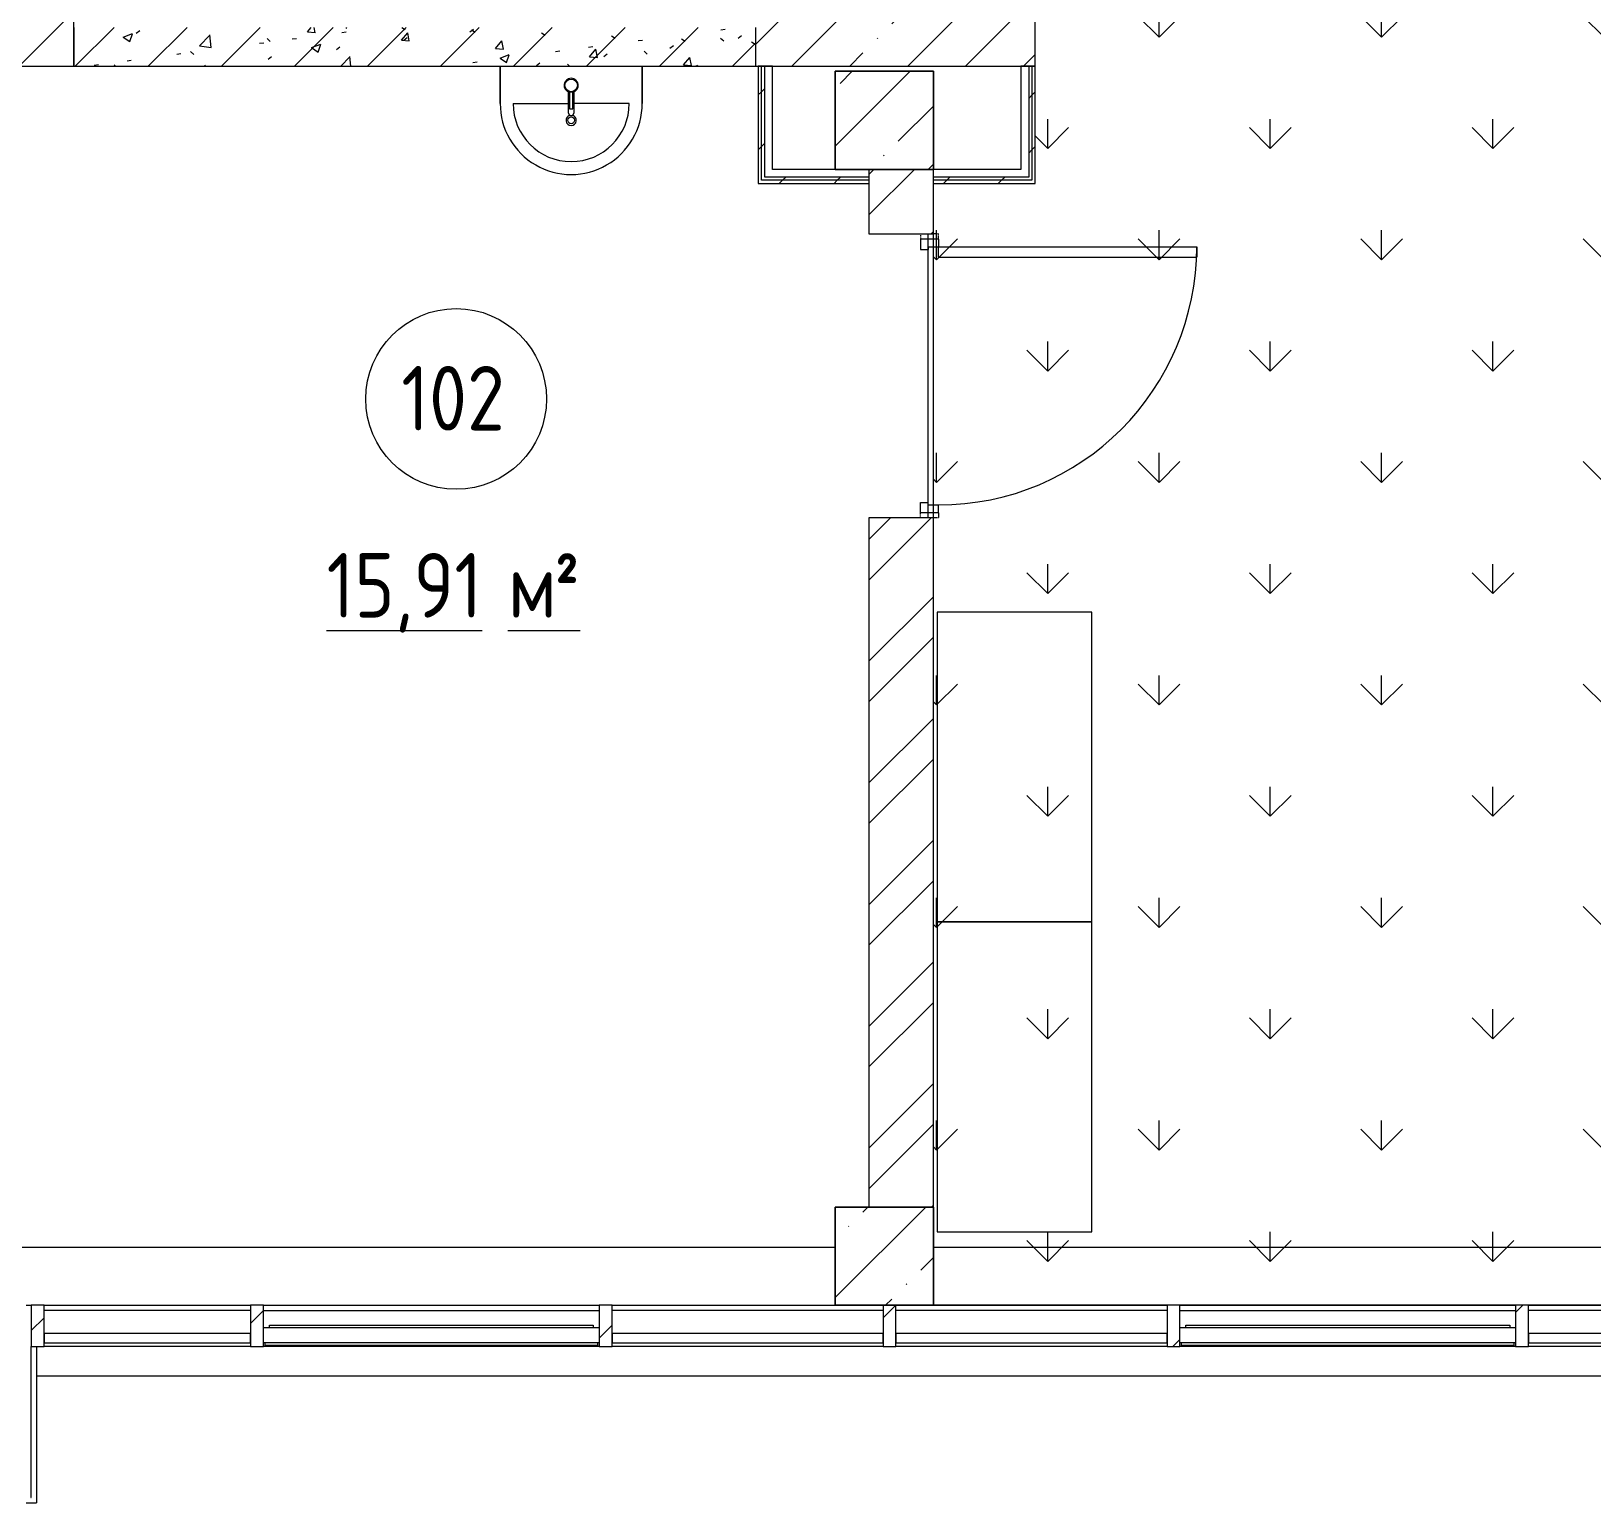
# Model space of a CAD drawing. Header units: millimetres. Extents: x -515342 to 330399, y -224905 to 507333.
# Drawn here: x -332568 to -326523, y -38689 to -32989 of the extents above; entities that cross this region are included whole.
import ezdxf

# ---------------------------------------------------------------- set-up
doc = ezdxf.new("R2010")
doc.units = ezdxf.units.MM
doc.linetypes.add('ASVP_Невидимые', pattern=[5, 3, -2])
doc.linetypes.add('ASVP_Штриховая_ш3 п1_5', pattern=[4.5, 3, -1.5])
doc.layers.get('0').update_dxf_attribs({"lineweight": 0})
for name, color, linetype, lineweight in [('Витраж', 7, 'Continuous', 0), ('Двери', 7, 'Continuous', 0), ('Линии разделители', 7, 'ASVP_Штриховая_ш3 п1_5', 0), ('Марки помещений', 7, 'Continuous', 0), ('Мебель', 7, 'Continuous', 0), ('Несущие колонны', 7, 'Continuous', 0), ('Окна', 7, 'Continuous', 0), ('Панели витража', 7, 'Continuous', 0), ('Перекрытие', 7, 'Continuous', 0), ('Сантехника', 7, 'Continuous', 0), ('Стены внутренние', 7, 'Continuous', 0), ('Стены несущие', 7, 'Continuous', 0), ('Стены отделка', 7, 'Continuous', 0), ('Стены перегородки', 7, 'Continuous', 0), ('Стены штриховка', 7, 'Continuous', 0), ('экспертиза условные обозначения', 1, 'Continuous', 0)]:
    doc.layers.add(name, color=color, linetype=linetype, lineweight=lineweight)
doc.styles.add('GOST Common_1', font='', dxfattribs={"width": 0.9, "height": 250})
doc.styles.add('GOST Common_2', font='', dxfattribs={"width": 0.9, "height": 250})
doc.styles.get('GOST Common_1').set_extended_font_data('GOST Common')
doc.styles.get('GOST Common_2').set_extended_font_data('GOST Common')
pattern_1 = [(45, (-374753.14, -35598.53), (-224.5064, 224.5064), []), (45, (-374528.64, -35598.53), (-224.5064, 224.5064), [396.875, -79.375, 3.353, -76.022])]
pattern_2 = [(45, (-374753.14, -35598.53), (-106.066, 106.066), [])]

# ---------------------------------------------------------------- blocks, each defined once
blk = doc.blocks.new('Системная панель - АР_ПанельВитража_Cтеклопакет_Двухкамерный_36 мм-10100020-О_АР_П_1_0_000_План 1 этажа')
at = {"layer": 'Панели витража', "lineweight": 18}
for p, q in [((400, 36), (-400, 36)), ((-400, 36), (-400, 0)), ((-400, 0), (400, 0)), ((400, 0), (400, 36))]:
    blk.add_line(p, q, dxfattribs=at)
blk = doc.blocks.new('Прямоугольный импост - АР_Импост_50х140 _горизонтальный импост витража_-9962084-О_АР_П_1_0_000_План 1 этажа')
at = {"layer": 'Витраж'}
for p, q in [((43035, -2345.1), (42235, -2345.1)), ((43035, -2485.1), (42235, -2485.1))]:
    blk.add_line(p, q, dxfattribs=at)
blk = doc.blocks.new('Прямоугольный импост - АР_Импост_50х160 _вертикальный импост витража_-9630982-О_АР_П_1_0_000_План 1 этажа')
at = {"layer": 'Витраж'}
h = blk.add_hatch(dxfattribs=at)
h.set_pattern_fill('FP_13', color=256, style=0, pattern_type=2)
h.set_pattern_definition([(225, (42185, -2470.06), (106.066, -106.066), [])])
h.paths.add_polyline_path([(0, 15), (-50, 15), (-50, -145), (0, -145), (0, -32.8)])
at = {"layer": 'Витраж', "lineweight": 18}
for p, q in [((0, 15), (-50, 15)), ((-50, 15), (-50, -145)), ((0, -145), (0, 15)), ((-50, -145), (0, -145))]:
    blk.add_line(p, q, dxfattribs=at)
blk = doc.blocks.new('Системная панель - АР_ПанельВитража_Cтеклопакет_Двухкамерный_36 мм-10100025-О_АР_П_1_0_000_План 1 этажа')
at = {"layer": 'Панели витража', "lineweight": 18}
for p, q in [((525, 36), (-525, 36)), ((-525, 36), (-525, 0)), ((-525, 0), (525, 0)), ((525, 0), (525, 36))]:
    blk.add_line(p, q, dxfattribs=at)
blk = doc.blocks.new('Прямоугольный импост - АР_Импост_50х140 _горизонтальный импост витража_-9706426-О_АР_П_1_0_000_План 1 этажа')
at = {"layer": 'Витраж'}
for p, q in [((53715, -2345.1), (52665, -2345.1)), ((53715, -2485.1), (52665, -2485.1))]:
    blk.add_line(p, q, dxfattribs=at)
blk = doc.blocks.new('Панели витража_Окно_Одностворчатое_ЭК69 - АР_Окно_Открывание Вверх-9962074-О_АР_П_1_0_000_План 1 этажа')
at = {"layer": 'Окна'}
for p, q in [((-627.5, 67.5), (627.5, 67.5)), ((-627.5, 58.5), (-627.5, 67.5)), ((627.5, 67.5), (627.5, 58.5)), ((-650, 58.5), (650, 58.5)), ((-650, 0), (-650, 58.5)), ((650, 0), (-650, 0)), ((-643.5, -10.5), (-643.5, 0)), ((643.5, 0), (643.5, -10.5)), ((650, 58.5), (650, 0)), ((643.5, -10.5), (-643.5, -10.5))]:
    blk.add_line(p, q, dxfattribs=at)
blk = doc.blocks.new('Прямоугольный импост - АР_Импост_50х160 _вертикальный импост витража_-9630965-О_АР_П_1_0_000_План 1 этажа')
at = {"layer": 'Витраж'}
h = blk.add_hatch(dxfattribs=at)
h.set_pattern_fill('FP_15', color=256, style=0, pattern_type=2)
h.set_pattern_definition([(315, (-43060, -2470.06), (106.066, 106.066), [])])
h.paths.add_polyline_path([(-25, 15), (25, 15), (25, -145), (-25, -145), (-25, 0)])
at = {"layer": 'Витраж', "lineweight": 18}
for p, q in [((-25, 15), (25, 15)), ((-25, -145), (-25, 15)), ((25, 15), (25, 0)), ((25, -58.5), (25, -145)), ((25, -145), (-25, -145))]:
    blk.add_line(p, q, dxfattribs=at)
blk = doc.blocks.new('Прямоугольный импост - АР_Импост_50х160 _вертикальный импост витража_-V36-О_АР_П_1_0_000_План 1 этажа')
at = {"layer": 'Витраж'}
h = blk.add_hatch(dxfattribs=at)
h.set_pattern_fill('FP_16', color=256, style=0, pattern_type=2)
h.set_pattern_definition([(315, (-44410, -2470.06), (106.066, 106.066), [])])
h.paths.add_polyline_path([(-25, 15), (25, 15), (25, -145), (-25, -145), (-25, 0)])
at = {"layer": 'Витраж', "lineweight": 18}
for p, q in [((-25, 15), (25, 15)), ((-25, 0), (-25, 15)), ((25, 15), (25, -145)), ((-25, -145), (-25, -58.5)), ((25, -145), (-25, -145))]:
    blk.add_line(p, q, dxfattribs=at)
blk = doc.blocks.new('Прямоугольный импост - АР_Импост_50х160 _вертикальный импост витража_-9630966-О_АР_П_1_0_000_План 1 этажа')
at = {"layer": 'Витраж'}
h = blk.add_hatch(dxfattribs=at)
h.set_pattern_fill('FP_17', color=256, style=0, pattern_type=2)
h.set_pattern_definition([(315, (-45510, -2470.06), (106.066, 106.066), [])])
h.paths.add_polyline_path([(-25, 15), (25, 15), (25, -145), (-25, -145), (-25, -32.8)])
at = {"layer": 'Витраж', "lineweight": 18}
for p, q in [((-25, 15), (25, 15)), ((-25, -145), (-25, 15)), ((25, 15), (25, -145)), ((25, -145), (-25, -145))]:
    blk.add_line(p, q, dxfattribs=at)
blk = doc.blocks.new('Прямоугольный импост - АР_Импост_50х160 _вертикальный импост витража_-V37-О_АР_П_1_0_000_План 1 этажа')
at = {"layer": 'Витраж'}
h = blk.add_hatch(dxfattribs=at)
h.set_pattern_fill('FP_18', color=256, style=0, pattern_type=2)
h.set_pattern_definition([(315, (-46610, -2470.06), (106.066, 106.066), [])])
h.paths.add_polyline_path([(-25, 15), (25, 15), (25, -145), (-25, -145), (-25, 0)])
at = {"layer": 'Витраж', "lineweight": 18}
for p, q in [((-25, 15), (25, 15)), ((-25, -145), (-25, 15)), ((25, 15), (25, 0)), ((25, -58.5), (25, -145)), ((25, -145), (-25, -145))]:
    blk.add_line(p, q, dxfattribs=at)
blk = doc.blocks.new('Прямоугольный импост - АР_Импост_50х160 _вертикальный импост витража_-V38-О_АР_П_1_0_000_План 1 этажа')
at = {"layer": 'Витраж'}
h = blk.add_hatch(dxfattribs=at)
h.set_pattern_fill('FP_19', color=256, style=0, pattern_type=2)
h.set_pattern_definition([(315, (-47960, -2470.06), (106.066, 106.066), [])])
h.paths.add_polyline_path([(-25, 15), (25, 15), (25, -145), (-25, -145), (-25, 0)])
at = {"layer": 'Витраж', "lineweight": 18}
for p, q in [((-25, 15), (25, 15)), ((-25, 0), (-25, 15)), ((25, 15), (25, -145)), ((-25, -145), (-25, -58.5)), ((25, -145), (-25, -145))]:
    blk.add_line(p, q, dxfattribs=at)
blk = doc.blocks.new('Прямоугольный импост - АР_Импост_50х140 _горизонтальный импост витража_-9962069-О_АР_П_1_0_000_План 1 этажа')
at = {"layer": 'Витраж'}
for p, q in [((53765, -2345.1), (55065, -2345.1)), ((55065, -2485.1), (53765, -2485.1))]:
    blk.add_line(p, q, dxfattribs=at)
blk = doc.blocks.new('СД_Люблино_Фасады_rvt-1-О_АР_П_1_0_000_План 1 этажа')
at = {"layer": 'Стены внутренние'}
h = blk.add_hatch(dxfattribs=at)
h.set_pattern_fill('FP_1', color=256, style=0, pattern_type=2)
h.set_pattern_definition([(45, (0, 0), (-224.5064, 224.5064), []), (45, (224.5, 0), (-224.5064, 224.5064), [396.875, -79.375, 3.353, -76.022])])
h.paths.add_polyline_path([(42065, 2475), (42350, 2475), (42350, 2975), (40100.1, 2975), (40100.1, 2475), (41707.9, 2475)])
h.paths.add_polyline_path([(37284.2, 2475), (38490.1, 2475), (38490.1, 2975), (37284.2, 2975), (37284.2, 2595)])
h.paths.add_polyline_path([(31936.1, 2475), (32876.9, 2475), (32876.9, 2975), (31722.6, 2975), (31722.6, 2475)])
h.paths.add_polyline_path([(34601.1, 2475), (35674.2, 2475), (35674.2, 2975), (34486.9, 2975), (34486.9, 2475)])
h.paths.add_polyline_path([(30112.6, 2475), (30112.6, 2975), (27685.9, 2975), (27685.9, 2475), (29615.4, 2475)])
h.paths.add_polyline_path([(21543.4, 2475), (21663.4, 2475), (21663.4, 2975), (19290.9, 2975), (19290.9, 2475), (21275.9, 2475)])
h.paths.add_polyline_path([(15945.8, 2475), (17680.9, 2475), (17680.9, 2975), (15835, 2975), (15835, 2475)])
h.paths.add_polyline_path([(24073.4, 2475), (25275.9, 2475), (25275.9, 2975), (24073.4, 2975), (24073.4, 2595)])
for p, q in [((42065, -2100), (45300, -2100)), ((45680, -2100), (48870, -2100)), ((42205, -2485.1), (42205, -3090)), ((59515, -2600), (42205, -2600)), ((42165, -3090), (42205, -3090))]:
    blk.add_line(p, q, dxfattribs=at)
at = {"layer": 'Стены несущие'}
for p, q in [((42350, 2475), (42350, 2975)), ((42065, 2475), (42350, 2475))]:
    blk.add_line(p, q, dxfattribs=at)
at = {"layer": 'Стены отделка', "lineweight": 9}
for p, q in [((42185, -2485.1), (42184, -2485.1)), ((42185, -3070), (42185, -2485.1)), ((42184, -3070), (42185, -3070))]:
    blk.add_line(p, q, dxfattribs=at)
at = {"layer": 'Стены штриховка'}
for p, q in [((42185, -3069), (42184, -3069)), ((42184, -3070), (42185, -3070)), ((42185, -3070), (42185, -3069))]:
    blk.add_line(p, q, dxfattribs=at)
at = {"layer": 'Витраж', "lineweight": 9, "rotation": 180}
blk.add_blockref('Прямоугольный импост - АР_Импост_50х160 _вертикальный импост витража_-9630982-О_АР_П_1_0_000_План 1 этажа', (42185, -2470.1), dxfattribs=at)
at = {"layer": 'Витраж', "lineweight": 9}
for name, p in [('Прямоугольный импост - АР_Импост_50х140 _горизонтальный импост витража_-9962084-О_АР_П_1_0_000_План 1 этажа', (0, 0)), ('Прямоугольный импост - АР_Импост_50х140 _горизонтальный импост витража_-9962069-О_АР_П_1_0_000_План 1 этажа', (-10680, 0)), ('Прямоугольный импост - АР_Импост_50х140 _горизонтальный импост витража_-9706426-О_АР_П_1_0_000_План 1 этажа', (-8230, 0)), ('Прямоугольный импост - АР_Импост_50х140 _горизонтальный импост витража_-9706426-О_АР_П_1_0_000_План 1 этажа', (-7130, 0)), ('Прямоугольный импост - АР_Импост_50х140 _горизонтальный импост витража_-9962069-О_АР_П_1_0_000_План 1 этажа', (-7130, 0)), ('Прямоугольный импост - АР_Импост_50х140 _горизонтальный импост витража_-9706426-О_АР_П_1_0_000_План 1 этажа', (-4680, 0))]:
    blk.add_blockref(name, p, dxfattribs=at)
at = {"layer": 'Витраж', "lineweight": 9, "extrusion": (0, 0, -1), "rotation": 180}
for name, p in [('Прямоугольный импост - АР_Импост_50х160 _вертикальный импост витража_-9630965-О_АР_П_1_0_000_План 1 этажа', (-43060, -2470.1)), ('Прямоугольный импост - АР_Импост_50х160 _вертикальный импост витража_-V36-О_АР_П_1_0_000_План 1 этажа', (-44410, -2470.1)), ('Прямоугольный импост - АР_Импост_50х160 _вертикальный импост витража_-9630966-О_АР_П_1_0_000_План 1 этажа', (-45510, -2470.1)), ('Прямоугольный импост - АР_Импост_50х160 _вертикальный импост витража_-V37-О_АР_П_1_0_000_План 1 этажа', (-46610, -2470.1)), ('Прямоугольный импост - АР_Импост_50х160 _вертикальный импост витража_-V38-О_АР_П_1_0_000_План 1 этажа', (-47960, -2470.1))]:
    blk.add_blockref(name, p, dxfattribs=at)
at = {"layer": 'Окна', "lineweight": 9}
for p in [(43735, -2470.1), (47285, -2470.1)]:
    blk.add_blockref('Панели витража_Окно_Одностворчатое_ЭК69 - АР_Окно_Открывание Вверх-9962074-О_АР_П_1_0_000_План 1 этажа', p, dxfattribs=at)
at = {"layer": 'Панели витража', "lineweight": 9}
for name, p in [('Системная панель - АР_ПанельВитража_Cтеклопакет_Двухкамерный_36 мм-10100020-О_АР_П_1_0_000_План 1 этажа', (42635, -2470.1)), ('Системная панель - АР_ПанельВитража_Cтеклопакет_Двухкамерный_36 мм-10100025-О_АР_П_1_0_000_План 1 этажа', (44960, -2470.1)), ('Системная панель - АР_ПанельВитража_Cтеклопакет_Двухкамерный_36 мм-10100025-О_АР_П_1_0_000_План 1 этажа', (46060, -2470.1)), ('Системная панель - АР_ПанельВитража_Cтеклопакет_Двухкамерный_36 мм-10100025-О_АР_П_1_0_000_План 1 этажа', (48510, -2470.1))]:
    blk.add_blockref(name, p, dxfattribs=at)
blk = doc.blocks.new('Колонна несущая_Железобетон_Прямоугольная - АР_Колонна_380x380 мм-V11-О_АР_П_1_0_000_План 1 этажа')
at = {"layer": 'Несущие колонны'}
h = blk.add_hatch(dxfattribs=at)
h.set_pattern_fill('FP_7', color=256, style=0, pattern_type=2)
h.set_pattern_definition([(45, (-45490, -2264.94), (-224.5064, 224.5064), []), (45, (-45265.5, -2264.94), (-224.5064, 224.5064), [396.875, -79.375, 3.353, -76.022])])
h.paths.add_polyline_path([(190, -190), (190, 190), (-190, 190), (-190, -190)])
at = {"layer": 'Несущие колонны', "lineweight": 18}
for p, q in [((-190, -190), (-190, 190)), ((-190, 190), (190, 190)), ((190, 190), (-190, 190)), ((-190, 190), (-190, -190)), ((190, 190), (190, -190)), ((190, -190), (190, 190)), ((190, -190), (-190, -190)), ((-190, -190), (190, -190))]:
    blk.add_line(p, q, dxfattribs=at)
blk = doc.blocks.new('Колонна несущая_Железобетон_Прямоугольная - АР_Колонна_380x380 мм-V12-О_АР_П_1_0_000_План 1 этажа')
at = {"layer": 'Несущие колонны', "lineweight": 18}
for p, q in [((-190, 190), (190, 190)), ((-190, -190), (-190, 190)), ((190, 190), (190, -190)), ((190, -190), (-190, -190))]:
    blk.add_line(p, q, dxfattribs=at)
blk = doc.blocks.new('Гардероб встроенный - Шкаф для одежды для посетителей-9321949-О_АР_П_1_0_000_План 1 этажа')
at = {"layer": 'Мебель'}
for p, q in [((1200, 600), (0, 600)), ((0, 600), (0, 0)), ((1200, 0), (1200, 600)), ((0, 0), (1200, 0))]:
    blk.add_line(p, q, dxfattribs=at)
blk = doc.blocks.new('2D_Раковина - АР_Сантехнические приборы_Раковина 550х420-8920611-О_АР_П_1_0_000_План 1 этажа')
at = {"layer": 'Сантехника'}
for p, q in [((-119.1, 175.6), (-119.1, 256.9)), ((-99.1, 256.9), (-99.1, 175.6)), ((-384.1, 220), (-384.1, 75)), ((-384.1, 75), (-384.1, 220)), ((-334.1, 220), (-119.1, 220)), ((-115.1, 241), (-115.1, 174.6)), ((-103.1, 241), (-115.1, 241)), ((-103.1, 174.6), (-103.1, 241)), ((115.9, 220), (-99.1, 220)), ((165.9, 75), (165.9, 220)), ((165.9, 220), (165.9, 75))]:
    blk.add_line(p, q, dxfattribs=at)
for centre, radius in [((-109.1, 285), 13.3), ((-109.1, 150), 24.5)]:
    blk.add_circle(centre, radius, dxfattribs=at)
for centre, radius, start, end in [((-109.1, 220), 275, 360, 180), ((-109.1, 220), 275, 360, 180), ((-109.1, 220), 225, 0, 180), ((-109.1, 285), 20, 284.14377, 255.85623), ((-109.1, 256.9), 10, 0, 180), ((-109.1, 150), 27.5, 102.60426, 77.39774), ((-109.1, 150), 25.3, 76.29328, 103.7089)]:
    blk.add_arc(centre, radius, start, end, dxfattribs=at)
blk = doc.blocks.new('Дверь_Деревянная_1 полотно - АР_Дверь_Межкомнатная_1000х2000h_полотно__Г_Пр-10560755-О_АР_П_1_0_000_План 1 этажа')
at = {"layer": 'Двери', "lineweight": 18}
for p, q in [((-500, 145), (-500, 1145)), ((-500, 1145), (-460, 1145)), ((-460, 145), (-460, 1145)), ((-530, 145), (-500, 145)), ((-530, 145), (-530, 75)), ((-500, 105), (-500, 145)), ((-460, 145), (-500, 145)), ((530, 145), (500, 145)), ((500, 105), (500, 145)), ((530, 145), (530, 75)), ((-530, 75), (-490, 75)), ((-500, 105), (-490, 105)), ((-490, 75), (-490, 105)), ((500, 105), (490, 105)), ((490, 75), (490, 105)), ((530, 75), (490, 75))]:
    blk.add_line(p, q, dxfattribs=at)
at = {"layer": 'Двери', "linetype": 'ASVP_Невидимые', "lineweight": 18}
for p, q in [((-550, 145), (-550, 125)), ((-530, 145), (-550, 145)), ((530, 145), (550, 145)), ((550, 145), (550, 125)), ((-550, 75), (-530, 75)), ((550, 75), (530, 75))]:
    blk.add_line(p, q, dxfattribs=at)
at = {"layer": 'Двери', "lineweight": 18}
blk.add_arc((-500, 145), 1000, 0, 90, dxfattribs=at)
blk = doc.blocks.new('ASVP_Марка_Помещение_ДваЗначения - Номер Площадь-685795-О_АР_П_1_0_000_План 1 этажа')
at = {"layer": 'Марки помещений'}
blk.add_circle((0, 0), 3.5, dxfattribs=at)

msp = doc.modelspace()

# ---------------------------------------------------------------- hatches: boundary and pattern name
at = {"layer": 'Несущие колонны'}
h = msp.add_hatch(dxfattribs=at)
h.set_pattern_fill('FP_1', color=256, style=0, pattern_type=2)
h.set_pattern_definition(pattern_1)
h.paths.add_polyline_path([(-329453.1427, -37923.5894), (-329073.1427, -37923.5894), (-329073.1427, -37543.5894), (-329453.1427, -37543.5894)])
at = {"layer": 'Стены внутренние'}
h = msp.add_hatch(dxfattribs=at)
h.set_pattern_fill('FP_1', color=256, style=0, pattern_type=2)
h.set_pattern_definition(pattern_1)
h.paths.add_polyline_path([(-329761.4699, -33123.5295), (-328678.9699, -33123.5295), (-328678.9699, -32623.5295), (-329761.4699, -32623.5295)])
h = msp.add_hatch(dxfattribs=at)
h.set_pattern_fill('FP_3', color=256, style=0, pattern_type=2)
h.set_pattern_definition([(45, (-374753.14, -35598.53), (-141.4214, 141.4214), [])])
h.paths.add_polyline_path([(-329761.4699, -33123.5295), (-329761.4699, -32973.5295), (-332403.1427, -32973.5295), (-332403.1427, -33123.5295), (-329936.0139, -33123.5295)])
h = msp.add_hatch(dxfattribs=at)
h.set_pattern_fill('FP_4', color=256, style=0, pattern_type=2)
h.set_pattern_definition([(50, (-374753.14, -35598.53), (364.368, -31.8783), [38.1, -419.1]), (355, (-374753.14, -35598.53), (-70.486, 382.1133), [30.48, -335.28]), (100.451, (-374722.78, -35601.2), (293.885, 350.2334), [32.38, -356.18]), (46.184, (-374753.14, -35496.93), (542.1585, -84.086), [57.15, -628.65]), (96.636, (-374707.96, -35503.94), (474.805, 494.8554), [48.57, -534.27]), (351.184, (-374753.14, -35496.93), (474.81, 494.85), [45.72, -502.92]), (21, (-374702.34, -35522.33), (303.2285, -204.5305), [38.1, -419.1]), (326, (-374702.34, -35522.33), (123.604, 368.376), [30.48, -335.28]), (71.451, (-374677.07, -35539.37), (426.834, 163.8427), [32.38, -356.18]), (37.5, (-374753.14, -35598.53), (6.17665, 169.11015), [16.764, -314.452, 16.764, -323.596, -336.55]), (37.5, (-374753.14, -35598.53), (6.17665, 169.11015), [-671.576, 16.764, -319.786]), (7.5, (-374753.14, -35598.53), (133.6389, 200.3615), [16.764, -177.292, 16.764, -306.832, -128.27]), (7.5, (-374753.14, -35598.53), (133.6389, 200.3615), [-517.652, 16.764, -111.506]), (327.5, (-374866.43, -35598.53), (271.1818, -11.45836), [16.764, -110.236, 16.764, -379.476, -525.78]), (327.5, (-374866.43, -35598.53), (271.1818, -11.45836), [-523.24, 16.764, -509.016]), (317.5, (-374917.23, -35598.53), (296.2585, 50.8528), [16.764, -148.336, 16.764, -246.38, -373.38]), (317.5, (-374917.23, -35598.53), (296.2585, 50.8528), [-428.244, 16.764, -356.616])])
h.paths.add_polyline_path([(-329761.4699, -33123.5295), (-329761.4699, -32973.5295), (-332403.1427, -32973.5295), (-332403.1427, -33123.5295), (-329936.0139, -33123.5295)])
h = msp.add_hatch(dxfattribs=at)
h.set_pattern_fill('FP_11', color=256, style=0, pattern_type=2)
h.set_pattern_definition(pattern_2)
h.paths.add_polyline_path([(-329738.9699, -33578.5295), (-329738.9699, -33123.5894), (-329751.4699, -33123.5894), (-329751.4699, -33578.5295)])
h = msp.add_hatch(dxfattribs=at)
h.set_pattern_fill('FP_11', color=256, style=0, pattern_type=2)
h.set_pattern_definition(pattern_2)
h.paths.add_polyline_path([(-329726.4699, -33566.0295), (-329726.4699, -33123.5894), (-329738.9699, -33123.5894), (-329738.9699, -33566.0295)])
h = msp.add_hatch(dxfattribs=at)
h.set_pattern_fill('FP_11', color=256, style=0, pattern_type=2)
h.set_pattern_definition(pattern_2)
h.paths.add_polyline_path([(-328703.9699, -33553.5295), (-328691.4699, -33553.5295), (-328691.4699, -33123.5894), (-328703.9699, -33123.5894), (-328703.9699, -33523.5295)])
h = msp.add_hatch(dxfattribs=at)
h.set_pattern_fill('FP_11', color=256, style=0, pattern_type=2)
h.set_pattern_definition(pattern_2)
h.paths.add_polyline_path([(-328678.9699, -33566.0295), (-328678.9699, -33123.5894), (-328691.4699, -33123.5894), (-328691.4699, -33566.0295)])
h = msp.add_hatch(dxfattribs=at)
h.set_pattern_fill('FP_2', color=256, style=0, pattern_type=2)
h.set_pattern_definition([(45, (-374753.14, -35598.53), (-235.7317, 235.7317), []), (45, (-374596, -35598.53), (-235.7317, 235.7317), [])])
h.paths.add_polyline_path([(-329073.1427, -37543.5894), (-329073.1427, -34873.5295), (-329323.1427, -34873.5295), (-329323.1427, -37543.5894)])
h.paths.add_polyline_path([(-329073.1427, -33773.5295), (-329073.1427, -33523.5894), (-329323.1427, -33523.5894), (-329323.1427, -33773.5295)])
h = msp.add_hatch(dxfattribs=at)
h.set_pattern_fill('FP_11', color=256, style=0, pattern_type=2)
h.set_pattern_definition(pattern_2)
h.paths.add_polyline_path([(-329738.9699, -33578.5295), (-329323.1427, -33578.5295), (-329323.1427, -33566.0295), (-329738.9699, -33566.0295)])
h = msp.add_hatch(dxfattribs=at)
h.set_pattern_fill('FP_11', color=256, style=0, pattern_type=2)
h.set_pattern_definition(pattern_2)
h.paths.add_polyline_path([(-329491.8404, -33566.0295), (-329323.1427, -33566.0295), (-329323.1427, -33553.5295), (-329726.4699, -33553.5295), (-329726.4699, -33566.0295), (-329696.4699, -33566.0295)])
h = msp.add_hatch(dxfattribs=at)
h.set_pattern_fill('FP_11', color=256, style=0, pattern_type=2)
h.set_pattern_definition(pattern_2)
h.paths.add_polyline_path([(-328691.4699, -33566.0295), (-328691.4699, -33553.5295), (-329073.1427, -33553.5295), (-329073.1427, -33566.0295), (-329047.6669, -33566.0295)])
h = msp.add_hatch(dxfattribs=at)
h.set_pattern_fill('FP_11', color=256, style=0, pattern_type=2)
h.set_pattern_definition(pattern_2)
h.paths.add_polyline_path([(-328678.9699, -33578.5295), (-328678.9699, -33566.0295), (-329073.1427, -33566.0295), (-329073.1427, -33578.5295), (-329047.6669, -33578.5295)])
at = {"layer": 'экспертиза условные обозначения'}
h = msp.add_hatch(dxfattribs=at)
h.set_pattern_fill('GRASS', color=6, scale=24)
h.set_pattern_definition([(90, (-374753.14, -35598.53), (-431.0523, 431.0523), [114.3, -747.8046]), (45, (-374753.14, -35598.5), (-431.052, 431.052), [114.3, -495.3]), (135, (-374753.14, -35598.5), (-431.052, -431.052), [114.3, -495.3])])
h.paths.add_polyline_path([(-329188.1427, -26618.5295), (-321868.1427, -26618.5295), (-321868.1427, -26208.5295), (-319468.1427, -26208.5295), (-319468.1427, -26403.5295), (-319078.1427, -26403.5295), (-319078.1427, -26598.5295), (-318698.1427, -26598.5295), (-318698.1427, -32623.5894), (-319107.5603, -32623.5894), (-319107.5603, -33123.5894), (-319094.3233, -33123.5894), (-319094.3233, -33578.5894), (-318563.1427, -33578.5894), (-318563.1427, -35549.5894), (-325729.6427, -35549.5894), (-325729.6427, -37543.5894), (-325883.1427, -37543.5894), (-325883.1427, -37923.5894), (-329073.1427, -37923.5894), (-329073.1427, -33578.5894), (-328678.9699, -33578.5894), (-328678.9699, -32623.5894), (-329188.1427, -32623.5894)])

# ---------------------------------------------------------------- linework, layer by layer
at = {"layer": 'Линии разделители'}
for p, q in [((-332588.1427, -37923.5894), (-332568.1427, -37923.5894)), ((-332518.1427, -37923.5894), (-331718.1427, -37923.5894)), ((-331668.1427, -37923.5894), (-330368.1427, -37923.5894)), ((-330318.1427, -37923.5894), (-329453.1427, -37923.5894)), ((-329073.1427, -37923.5894), (-328168.1427, -37923.5894)), ((-328118.1427, -37923.5894), (-326818.1427, -37923.5894)), ((-326768.1427, -37923.5894), (-325883.1427, -37923.5894))]:
    msp.add_line(p, q, dxfattribs=at)
at = {"layer": 'Несущие колонны'}
for p, q in [((-329073.1427, -37543.5894), (-329453.1427, -37543.5894)), ((-329453.1427, -37543.5894), (-329453.1427, -37923.5894)), ((-329073.1427, -37923.5894), (-329073.1427, -37543.5894)), ((-329453.1427, -37923.5894), (-329073.1427, -37923.5894))]:
    msp.add_line(p, q, dxfattribs=at)
at = {"layer": 'Перекрытие'}
for p, q in [((-329093.1427, -34873.5295), (-329093.1427, -33773.5295)), ((-332588.1427, -37923.5894), (-332568.1427, -37923.5894)), ((-332518.1427, -37923.5894), (-331718.1427, -37923.5894)), ((-331668.1427, -37923.5894), (-330368.1427, -37923.5894)), ((-330318.1427, -37923.5894), (-329453.1427, -37923.5894)), ((-329073.1427, -37923.5894), (-328168.1427, -37923.5894)), ((-328118.1427, -37923.5894), (-326818.1427, -37923.5894)), ((-326768.1427, -37923.5894), (-325883.1427, -37923.5894))]:
    msp.add_line(p, q, dxfattribs=at)
at = {"layer": 'Стены несущие'}
for p, q in [((-328678.9699, -33123.5295), (-328678.9699, -32623.5295)), ((-329761.4699, -33123.5295), (-328678.9699, -33123.5295))]:
    msp.add_line(p, q, dxfattribs=at)
at = {"layer": 'Стены отделка'}
for p, q in [((-329751.4699, -33123.5894), (-329751.4699, -33578.5295)), ((-329696.4699, -33123.5894), (-329751.4699, -33123.5894)), ((-329696.4699, -33523.5295), (-329696.4699, -33123.5894)), ((-328678.9699, -33123.5894), (-328733.9699, -33123.5894)), ((-328733.9699, -33123.5894), (-328733.9699, -33523.5295)), ((-328678.9699, -33578.5295), (-328678.9699, -33123.5894)), ((-329453.1427, -33523.5295), (-329696.4699, -33523.5295)), ((-328733.9699, -33523.5295), (-329073.1427, -33523.5295)), ((-329751.4699, -33578.5295), (-329323.1427, -33578.5295)), ((-329073.1427, -33578.5295), (-328678.9699, -33578.5295))]:
    msp.add_line(p, q, dxfattribs=at)
at = {"layer": 'Стены перегородки'}
for p, q in [((-332403.1427, -32973.5295), (-332403.1427, -33123.5295)), ((-329761.4699, -33123.5295), (-329761.4699, -32973.5295)), ((-332403.1427, -33123.5295), (-329761.4699, -33123.5295)), ((-329323.1427, -33523.5894), (-329323.1427, -33773.5295)), ((-329073.1427, -33773.5295), (-329073.1427, -33523.5894)), ((-329323.1427, -33773.5295), (-329073.1427, -33773.5295)), ((-329073.1427, -34873.5295), (-329323.1427, -34873.5295)), ((-329323.1427, -34873.5295), (-329323.1427, -37543.5894)), ((-329073.1427, -37543.5894), (-329073.1427, -34873.5295)), ((-329323.1427, -37543.5894), (-329073.1427, -37543.5894))]:
    msp.add_line(p, q, dxfattribs=at)
at = {"layer": 'Стены штриховка'}
for p, q in [((-329738.9699, -33566.0295), (-329738.9699, -33123.5894)), ((-329726.4699, -33553.5295), (-329726.4699, -33123.5894)), ((-328703.9699, -33123.5894), (-328703.9699, -33553.5295)), ((-328691.4699, -33123.5894), (-328691.4699, -33566.0295)), ((-329323.1427, -33566.0295), (-329738.9699, -33566.0295)), ((-329323.1427, -33553.5295), (-329726.4699, -33553.5295)), ((-328703.9699, -33553.5295), (-329073.1427, -33553.5295)), ((-328691.4699, -33566.0295), (-329073.1427, -33566.0295))]:
    msp.add_line(p, q, dxfattribs=at)
at = {"layer": 'экспертиза условные обозначения', "color": 6}
msp.add_lwpolyline([(-325883.1427, -37923.5894), (-329073.1427, -37923.5894), (-329073.1427, -33578.5894), (-328678.9699, -33578.5894), (-328678.9699, -32623.5894), (-329188.1427, -32623.5894), (-329188.1427, -26618.5295)], dxfattribs=at)

# ---------------------------------------------------------------- block references
msp.add_blockref('СД_Люблино_Фасады_rvt-1-О_АР_П_1_0_000_План 1 этажа', (-374753.1427, -35598.5295))
at = {"layer": 'Двери', "rotation": 269.9999999999999}
msp.add_blockref('Дверь_Деревянная_1 полотно - АР_Дверь_Межкомнатная_1000х2000h_полотно__Г_Пр-10560755-О_АР_П_1_0_000_План 1 этажа', (-329198.1427, -34323.5295), dxfattribs=at)
at = {"layer": 'Марки помещений', "xscale": 99.99999999999993, "yscale": 99.99999999999993, "zscale": 99.99999999999993}
msp.add_blockref('ASVP_Марка_Помещение_ДваЗначения - Номер Площадь-685795-О_АР_П_1_0_000_План 1 этажа', (-330922.0387, -34412.9042), dxfattribs=at)
at = {"layer": 'Мебель', "rotation": 90.00000000000131}
for p in [(-328458.9699, -36438.5894), (-328458.9699, -37638.5894)]:
    msp.add_blockref('Гардероб встроенный - Шкаф для одежды для посетителей-9321949-О_АР_П_1_0_000_План 1 этажа', p, dxfattribs=at)
at = {"layer": 'Несущие колонны'}
for name, p in [('Колонна несущая_Железобетон_Прямоугольная - АР_Колонна_380x380 мм-V11-О_АР_П_1_0_000_План 1 этажа', (-329263.1427, -33333.5894)), ('Колонна несущая_Железобетон_Прямоугольная - АР_Колонна_380x380 мм-V12-О_АР_П_1_0_000_План 1 этажа', (-329263.1427, -37733.5894))]:
    msp.add_blockref(name, p, dxfattribs=at)
at = {"layer": 'Сантехника', "rotation": 180}
msp.add_blockref('2D_Раковина - АР_Сантехнические приборы_Раковина 550х420-8920611-О_АР_П_1_0_000_План 1 этажа', (-330585.5445, -33048.5295), dxfattribs=at)

# ---------------------------------------------------------------- texts
at = {"layer": 'Марки помещений', "char_height": 250, "attachment_point": 1}
for s, insert, width, style in [('102', (-331134.4459, -34285.1792), 526.708687, 'GOST Common_1'), ('\\L15,91 ', (-331423.7821, -35009.7096), 851.392125, 'GOST Common_1'), ('\\L\\fGOST Common|b0|i0|c238|p34|;\\W.9;\\L²', (-330542.7196, -35009.7096), 165.949312, 'GOST Common_2'), ('\\L\\fGOST Common|b0|i0|c204|p34|;\\W.9;\\Lм', (-330721.3134, -35009.7096), 216.455625, 'GOST Common_1')]:
    msp.add_mtext(s, dxfattribs=dict(at, insert=insert, width=width, style=style))

doc.saveas('drawing.dxf')
